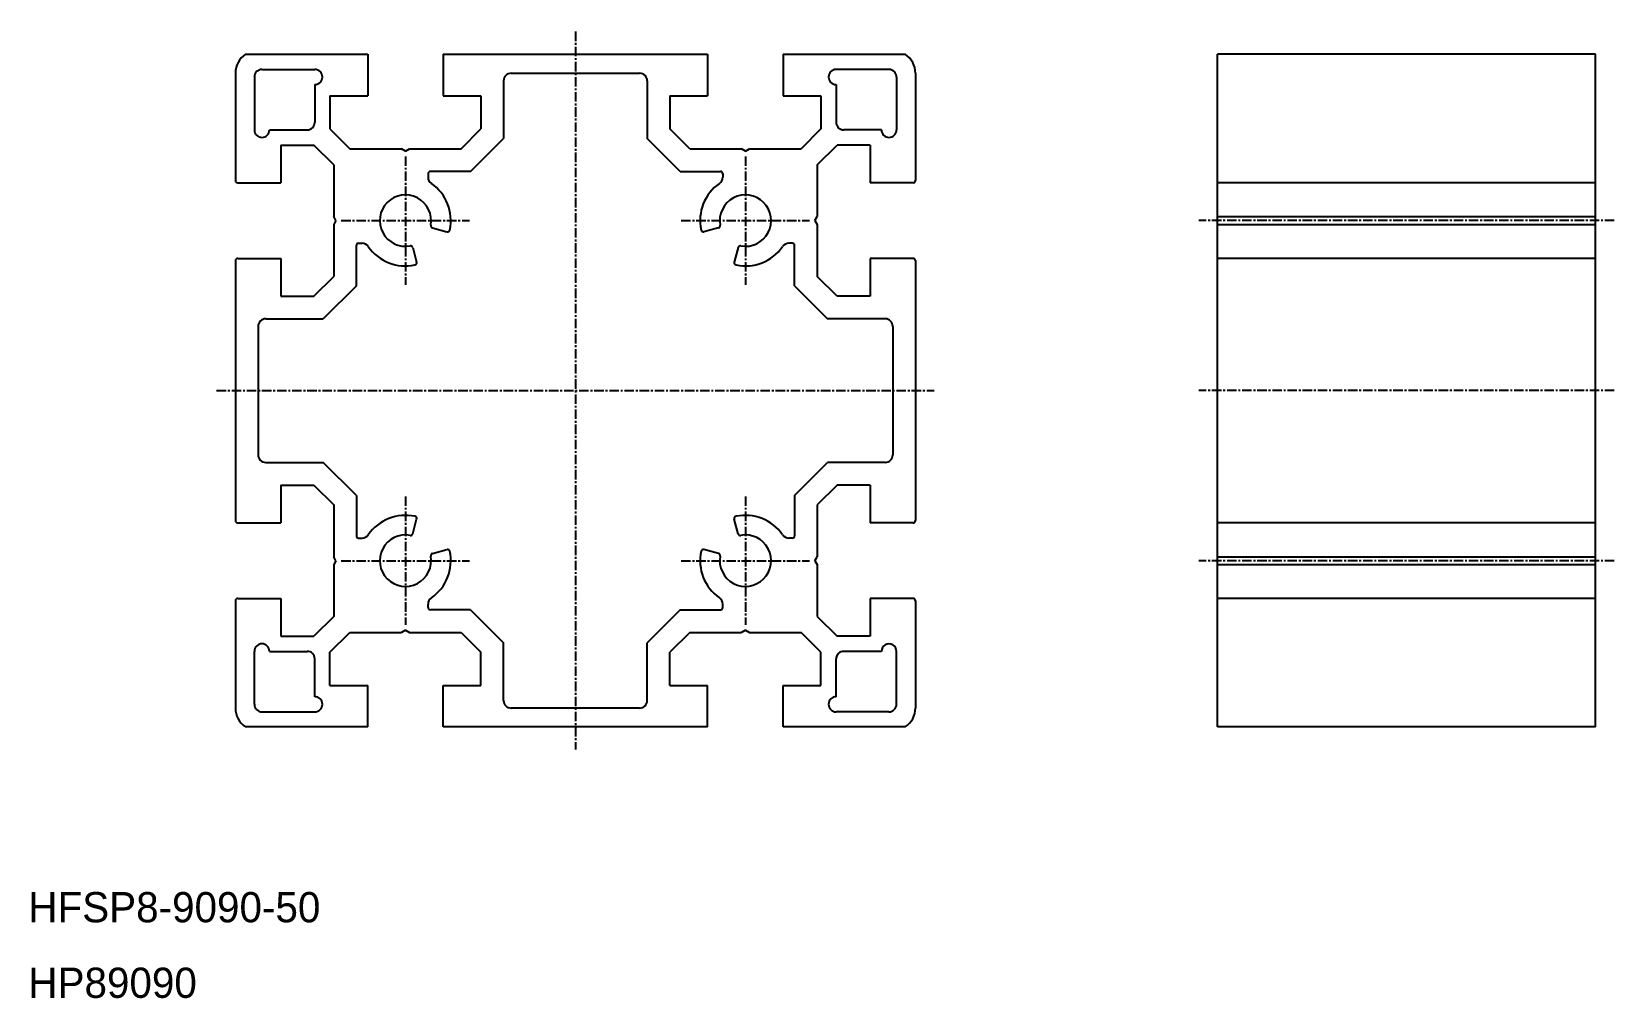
# Model space of a CAD drawing. Extents: x 1 to 211, y 1 to 129.
import ezdxf

# ---------------------------------------------------------------- set-up
doc = ezdxf.new("R2010")
doc.units = 0
doc.linetypes.add('CENTER', pattern=[2, 1.25, -0.25, 0.25, -0.25])
doc.layers.get('0').update_dxf_attribs({"linetype": 'CONTINUOUS'})
doc.layers.add('CENTER', color=1, linetype='CENTER')

msp = doc.modelspace()

# ---------------------------------------------------------------- linework, layer by layer
at = {"color": 7, "linetype": 'CONTINUOUS'}
for p, q in [((29.5, 125.95), (45.65, 125.95)), ((45.65, 125.95), (45.65, 120.45)), ((55.65, 125.95), (55.65, 120.45)), ((55.65, 125.95), (90.65, 125.95)), ((90.65, 125.95), (90.65, 120.45)), ((100.65, 125.95), (100.65, 120.45)), ((100.65, 125.95), (116.81, 125.95)), ((208.15, 125.95), (158.15, 125.95)), ((158.15, 36.95), (158.15, 125.95)), ((208.15, 36.95), (208.15, 125.95)), ((31.65, 123.95), (38.65, 123.95)), ((114.65, 123.95), (107.65, 123.95)), ((28.15, 123.45), (28.15, 109.25)), ((30.65, 122.95), (30.65, 115.95)), ((38.65, 121.95), (38.65, 116.95)), ((63.65, 122.45), (63.65, 114.83)), ((64.65, 123.45), (81.65, 123.45)), ((82.65, 122.45), (82.65, 114.83)), ((107.65, 121.95), (107.65, 116.95)), ((115.65, 122.95), (115.65, 115.95)), ((118.15, 123.45), (118.15, 109.25)), ((40.65, 120.45), (40.65, 116.07)), ((40.65, 120.45), (45.65, 120.45)), ((55.65, 120.45), (60.65, 120.45)), ((60.65, 120.45), (60.65, 116.07)), ((85.65, 120.45), (85.65, 116.07)), ((85.65, 120.45), (90.65, 120.45)), ((100.65, 120.45), (105.65, 120.45)), ((105.65, 120.45), (105.65, 116.07)), ((32.65, 115.95), (37.65, 115.95)), ((40.65, 116.07), (43.28, 113.45)), ((58.03, 113.45), (60.65, 116.07)), ((88.28, 113.45), (85.65, 116.07)), ((105.65, 116.07), (103.03, 113.45)), ((113.65, 115.95), (108.65, 115.95)), ((34.15, 113.95), (38.53, 113.95)), ((34.15, 113.95), (34.15, 108.95)), ((41.15, 111.33), (38.53, 113.95)), ((43.28, 113.45), (50.14, 113.45)), ((50.65, 113.15), (50.14, 113.45)), ((50.65, 113.15), (51.17, 113.45)), ((51.17, 113.45), (58.03, 113.45)), ((59.28, 110.45), (63.65, 114.83)), ((87.03, 110.45), (82.65, 114.83)), ((88.28, 113.45), (95.14, 113.45)), ((95.65, 113.15), (95.14, 113.45)), ((95.65, 113.15), (96.17, 113.45)), ((96.17, 113.45), (103.03, 113.45)), ((105.15, 111.33), (107.78, 113.95)), ((112.15, 113.95), (107.78, 113.95)), ((112.15, 113.95), (112.15, 108.95)), ((41.15, 111.33), (41.15, 104.47)), ((105.15, 111.33), (105.15, 104.47)), ((28.45, 108.95), (34.15, 108.95)), ((53.65, 110.15), (53.65, 109.69)), ((59.28, 110.45), (53.95, 110.45)), ((87.03, 110.45), (92.35, 110.45)), ((92.65, 110.15), (92.65, 109.69)), ((117.85, 108.95), (112.15, 108.95)), ((208.15, 108.95), (158.15, 108.95)), ((41.45, 103.95), (41.15, 104.47)), ((41.45, 103.95), (41.15, 103.43)), ((41.15, 103.43), (41.15, 96.57)), ((54.22, 102.99), (56.15, 102.48)), ((92.09, 102.99), (90.16, 102.48)), ((104.85, 103.95), (105.15, 104.47)), ((104.85, 103.95), (105.15, 103.43)), ((105.15, 103.43), (105.15, 96.57)), ((158.15, 104.47), (208.15, 104.47)), ((158.15, 103.43), (208.15, 103.43)), ((44.15, 95.33), (44.15, 100.65)), ((44.45, 100.95), (44.91, 100.95)), ((101.85, 100.95), (101.4, 100.95)), ((102.15, 95.33), (102.15, 100.65)), ((28.15, 98.65), (28.15, 64.25)), ((28.45, 98.95), (34.15, 98.95)), ((34.15, 98.95), (34.15, 93.95)), ((51.61, 100.39), (52.13, 98.45)), ((94.7, 100.39), (94.18, 98.45)), ((117.85, 98.95), (112.15, 98.95)), ((112.15, 98.95), (112.15, 93.95)), ((118.15, 98.65), (118.15, 64.25)), ((208.15, 98.95), (158.15, 98.95)), ((38.53, 93.95), (41.15, 96.57)), ((107.78, 93.95), (105.15, 96.57)), ((44.15, 95.33), (39.78, 90.95)), ((102.15, 95.33), (106.53, 90.95)), ((34.15, 93.95), (38.53, 93.95)), ((112.15, 93.95), (107.78, 93.95)), ((32.15, 90.95), (39.78, 90.95)), ((114.15, 90.95), (106.53, 90.95)), ((31.15, 89.95), (31.15, 72.95)), ((115.15, 89.95), (115.15, 72.95)), ((32.15, 71.95), (39.78, 71.95)), ((44.15, 67.57), (39.78, 71.95)), ((102.15, 67.57), (106.53, 71.95)), ((114.15, 71.95), (106.53, 71.95)), ((34.15, 68.95), (38.53, 68.95)), ((34.15, 68.95), (34.15, 63.95)), ((38.53, 68.95), (41.15, 66.33)), ((44.15, 67.57), (44.15, 62.25)), ((102.15, 67.57), (102.15, 62.25)), ((107.78, 68.95), (105.15, 66.33)), ((112.15, 68.95), (107.78, 68.95)), ((112.15, 68.95), (112.15, 63.95)), ((41.15, 66.33), (41.15, 59.47)), ((105.15, 66.33), (105.15, 59.47)), ((28.45, 63.95), (34.15, 63.95)), ((51.61, 62.51), (52.13, 64.45)), ((94.7, 62.51), (94.18, 64.45)), ((117.85, 63.95), (112.15, 63.95)), ((208.15, 63.95), (158.15, 63.95)), ((44.45, 61.95), (44.91, 61.95)), ((101.85, 61.95), (101.4, 61.95)), ((41.45, 58.95), (41.15, 59.47)), ((41.45, 58.95), (41.15, 58.43)), ((54.22, 59.9), (56.15, 60.42)), ((92.09, 59.9), (90.16, 60.42)), ((104.85, 58.95), (105.15, 59.47)), ((104.85, 58.95), (105.15, 58.43)), ((158.15, 59.47), (208.15, 59.47)), ((41.15, 58.43), (41.15, 51.57)), ((105.15, 58.43), (105.15, 51.57)), ((158.15, 58.43), (208.15, 58.43)), ((28.15, 53.65), (28.15, 39.45)), ((28.45, 53.95), (34.15, 53.95)), ((34.15, 53.95), (34.15, 48.95)), ((53.65, 52.75), (53.65, 53.2)), ((59.28, 52.45), (53.95, 52.45)), ((59.28, 52.45), (63.65, 48.07)), ((87.03, 52.45), (82.65, 48.07)), ((87.03, 52.45), (92.35, 52.45)), ((92.65, 52.75), (92.65, 53.2)), ((117.85, 53.95), (112.15, 53.95)), ((112.15, 53.95), (112.15, 48.95)), ((118.15, 53.65), (118.15, 39.45)), ((208.15, 53.95), (158.15, 53.95)), ((41.15, 51.57), (38.53, 48.95)), ((105.15, 51.57), (107.78, 48.95)), ((34.15, 48.95), (38.53, 48.95)), ((40.65, 46.83), (43.28, 49.45)), ((43.28, 49.45), (50.14, 49.45)), ((50.65, 49.75), (50.14, 49.45)), ((50.65, 49.75), (51.17, 49.45)), ((51.17, 49.45), (58.03, 49.45)), ((58.03, 49.45), (60.65, 46.83)), ((88.28, 49.45), (85.65, 46.83)), ((88.28, 49.45), (95.14, 49.45)), ((95.65, 49.75), (95.14, 49.45)), ((95.65, 49.75), (96.17, 49.45)), ((96.17, 49.45), (103.03, 49.45)), ((105.65, 46.83), (103.03, 49.45)), ((112.15, 48.95), (107.78, 48.95)), ((30.65, 39.95), (30.65, 46.95)), ((32.65, 46.95), (37.65, 46.95)), ((40.65, 42.45), (40.65, 46.83)), ((60.65, 42.45), (60.65, 46.83)), ((63.65, 40.45), (63.65, 48.07)), ((82.65, 40.45), (82.65, 48.07)), ((85.65, 42.45), (85.65, 46.83)), ((105.65, 42.45), (105.65, 46.83)), ((113.65, 46.95), (108.65, 46.95)), ((115.65, 39.95), (115.65, 46.95)), ((38.65, 40.95), (38.65, 45.95)), ((107.65, 40.95), (107.65, 45.95)), ((40.65, 42.45), (45.65, 42.45)), ((45.65, 36.95), (45.65, 42.45)), ((55.65, 36.95), (55.65, 42.45)), ((55.65, 42.45), (60.65, 42.45)), ((85.65, 42.45), (90.65, 42.45)), ((90.65, 36.95), (90.65, 42.45)), ((100.65, 36.95), (100.65, 42.45)), ((100.65, 42.45), (105.65, 42.45)), ((31.65, 38.95), (38.65, 38.95)), ((81.65, 39.45), (64.65, 39.45)), ((114.65, 38.95), (107.65, 38.95)), ((45.65, 36.95), (29.5, 36.95)), ((90.65, 36.95), (55.65, 36.95)), ((116.81, 36.95), (100.65, 36.95)), ((208.15, 36.95), (158.15, 36.95))]:
    msp.add_line(p, q, dxfattribs=at)
for centre, radius, start, end in [((31.15, 123.45), 3, 123.5573, 180), ((115.15, 123.45), 3, 0, 56.4427), ((31.65, 122.95), 1, 90, 180), ((38.65, 122.95), 1, 270, 90), ((107.65, 122.95), 1, 90, 270), ((114.65, 122.95), 1, 0, 90), ((64.65, 122.45), 1, 90, 180), ((81.65, 122.45), 1, 0, 90), ((31.65, 115.95), 1, 180, 0), ((37.65, 116.95), 1, 270, 0), ((108.65, 116.95), 1, 180, 270), ((114.65, 115.95), 1, 180, 0), ((28.45, 109.25), 0.3, 180, 270), ((53.95, 110.15), 0.3, 90, 180), ((54.65, 109.69), 1, 180, 235.1502), ((91.65, 109.69), 1, 304.8498, 0), ((92.35, 110.15), 0.3, 0, 90), ((117.85, 109.25), 0.3, 270, 0), ((50.65, 103.95), 3.4, 349.651, 280.3489), ((50.65, 103.95), 6, 348.017, 55.1502), ((95.65, 103.95), 6, 124.8498, 191.983), ((95.65, 103.95), 3.4, 259.6511, 190.349), ((54.29, 103.28), 0.3, 169.651, 254.9996), ((56.23, 102.77), 0.3, 254.9996, 348.017), ((90.08, 102.77), 0.3, 191.983, 285.0004), ((92.02, 103.28), 0.3, 285.0004, 10.349), ((44.45, 100.65), 0.3, 90, 180), ((44.91, 99.95), 1, 34.8499, 90), ((51.32, 100.31), 0.3, 14.9999, 100.3489), ((94.99, 100.31), 0.3, 79.6511, 165.0001), ((101.4, 99.95), 1, 90, 145.1501), ((101.85, 100.65), 0.3, 0, 90), ((28.45, 98.65), 0.3, 90, 180), ((50.65, 103.95), 6, 214.8499, 281.9827), ((95.65, 103.95), 6, 258.0173, 325.1501), ((117.85, 98.65), 0.3, 0, 90), ((51.84, 98.37), 0.3, 281.9827, 14.9999), ((94.47, 98.37), 0.3, 165.0001, 258.0173), ((32.15, 89.95), 1, 90, 180), ((114.15, 89.95), 1, 0, 90), ((32.15, 72.95), 1, 180, 270), ((114.15, 72.95), 1, 270, 0), ((50.65, 58.95), 6, 78.0173, 145.1499), ((95.65, 58.95), 6, 34.8501, 101.9827), ((28.45, 64.25), 0.3, 180, 270), ((51.84, 64.53), 0.3, 345, 78.0173), ((94.47, 64.53), 0.3, 101.9827, 194.9999), ((117.85, 64.25), 0.3, 270, 0), ((44.45, 62.25), 0.3, 180, 270), ((44.91, 62.95), 1, 270, 325.1499), ((50.65, 58.95), 3.4, 79.6512, 10.3494), ((51.32, 62.59), 0.3, 259.6512, 345), ((95.65, 58.95), 3.4, 169.6506, 100.3488), ((94.99, 62.59), 0.3, 194.9999, 280.3488), ((101.4, 62.95), 1, 214.8501, 270), ((101.85, 62.25), 0.3, 270, 0), ((54.29, 59.61), 0.3, 105.0004, 190.3494), ((50.65, 58.95), 6, 304.8499, 11.9833), ((56.23, 60.13), 0.3, 11.9833, 105.0004), ((95.65, 58.95), 6, 168.0167, 235.1501), ((90.08, 60.13), 0.3, 74.9996, 168.0167), ((92.02, 59.61), 0.3, 349.6506, 74.9996), ((28.45, 53.65), 0.3, 90, 180), ((54.65, 53.2), 1, 124.8499, 180), ((53.95, 52.75), 0.3, 180, 270), ((91.65, 53.2), 1, 0, 55.1501), ((92.35, 52.75), 0.3, 270, 0), ((117.85, 53.65), 0.3, 0, 90), ((31.65, 46.95), 1, 0, 180), ((37.65, 45.95), 1, 0, 90), ((108.65, 45.95), 1, 90, 180), ((114.65, 46.95), 1, 0, 180.0018), ((31.65, 39.95), 1, 180, 270), ((38.65, 39.95), 1, 270, 90), ((64.65, 40.45), 1, 180, 270), ((81.65, 40.45), 1, 270, 0), ((107.65, 39.95), 1, 90, 270), ((114.65, 39.95), 1, 270, 0), ((31.15, 39.45), 3, 180, 236.4427), ((115.15, 39.45), 3, 303.5573, 0)]:
    msp.add_arc(centre, radius, start, end, dxfattribs=at)
at = {"layer": 'CENTER', "color": 1, "linetype": 'CENTER'}
for p, q in [((73.15, 128.95), (73.15, 33.95)), ((50.65, 112.45), (50.65, 95.45)), ((95.65, 112.45), (95.65, 95.45)), ((42.15, 103.95), (59.15, 103.95)), ((87.15, 103.95), (104.15, 103.95)), ((210.65, 103.95), (155.65, 103.95)), ((25.65, 81.45), (120.65, 81.45)), ((210.65, 81.45), (155.65, 81.45)), ((50.65, 67.45), (50.65, 50.45)), ((95.65, 67.45), (95.65, 50.45)), ((42.15, 58.95), (59.15, 58.95)), ((87.15, 58.95), (104.15, 58.95)), ((210.65, 58.95), (155.65, 58.95))]:
    msp.add_line(p, q, dxfattribs=at)

# ---------------------------------------------------------------- texts
at = {"color": 7, "linetype": 'CONTINUOUS'}
for s, p in [('HFSP8-9090-50', (0.74, 11.1)), ('HP89090', (0.74, 1.1))]:
    msp.add_text(s, height=4, dxfattribs=at).set_placement(p)

doc.saveas('drawing.dxf')
